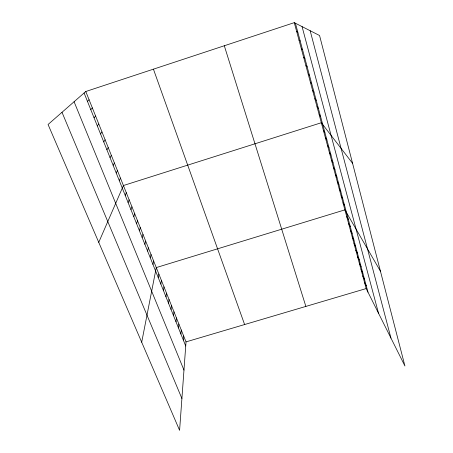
<?xml version="1.0" encoding="UTF-8"?>
<svg xmlns="http://www.w3.org/2000/svg" width="453" height="453" viewBox="0 0 453 453"><rect width="100%" height="100%" fill="white"/><g stroke="black" fill="none" stroke-linecap="round" stroke-linejoin="round"><path stroke-width="0.68" d="M85.787 91.506L186.024 341.885L179.592 430.35L48.063 124.49L85.787 91.506L294.274 22.65L319.558 35.51L404.937 366.024L366.177 288.567L294.274 22.65M183.323 340.044L183.652 335.962M180.906 334.025L181.262 329.994M178.465 327.955L178.85 323.974M176.007 321.834L176.427 317.91M173.527 315.662L173.975 311.794M171.03 309.444L171.511 305.633M168.51 303.17L169.02 299.422M165.974 296.851L166.511 293.159M163.414 290.475L163.986 286.84M160.832 284.048L161.438 280.475M158.227 277.564L158.867 274.054M141.698 342.23L156.279 267.581L344.892 209.858L380.441 271.205M152.955 264.444L153.663 261.058M150.288 257.797L151.03 254.478M147.593 251.092L148.374 247.842M144.881 244.337L145.696 241.149M142.14 237.519L142.995 234.405M139.382 230.639L140.271 227.599M136.596 223.708L137.519 220.736M133.788 216.71L134.751 213.816M130.951 209.654L131.953 206.834M128.091 202.536L129.139 199.79M125.209 195.362L126.296 192.689M98.748 242.355L123.426 185.526L321.336 122.729L352.581 163.34M119.275 180.588L120.447 178.08M116.223 172.989L117.435 170.566M113.142 165.322L114.399 162.984M110.034 157.582L111.336 155.328M106.897 149.767L108.244 147.61M103.731 141.885L105.124 139.818M100.538 133.924L101.976 131.953M97.31 125.894L98.799 124.014M94.054 117.786L95.594 116.002M90.764 109.598L92.355 107.916M87.446 101.336L89.088 99.751M186.024 341.885L366.177 288.567M296.647 31.433L297.802 32.123M299.003 40.13L300.18 40.94M301.33 48.748L302.536 49.666M303.64 57.282L304.869 58.312M305.922 65.736L307.179 66.874M308.187 74.105L309.467 75.351M310.43 82.401L311.732 83.748M312.655 90.617L313.98 92.067M314.852 98.76L316.205 100.306M317.032 106.823L318.408 108.471M319.195 114.813L320.588 116.557M323.397 130.345L324.829 132.276M325.435 137.893L326.89 139.909M327.457 145.373L328.935 147.48M329.461 152.791L330.956 154.977M331.449 160.141L332.966 162.412M333.419 167.429L334.954 169.784M335.373 174.654L336.924 177.089M337.309 181.812L338.878 184.331M339.229 188.912L340.815 191.506M341.137 195.956L342.734 198.624M343.023 202.933L344.637 205.679M346.749 216.721L348.397 219.609M348.589 223.527L350.254 226.483M350.412 230.271L352.094 233.306M352.224 236.964L353.918 240.062M354.02 243.601L355.73 246.766M355.798 250.186L357.525 253.414M357.564 256.715L359.303 260.011M359.314 263.187L361.064 266.545M361.052 269.609L362.813 273.034M362.774 275.979L364.552 279.461M364.484 282.298L366.273 285.843M62.004 112.304L181.908 398.521M74.088 101.738L183.969 370.118M84.094 92.99L185.719 346.018M153.431 69.167L244.614 324.541M224.303 45.759L305.866 306.415M295.401 23.222L367.978 292.168M302.072 26.614L378.504 313.199M310.169 30.736L390.939 338.057"/></g></svg>
